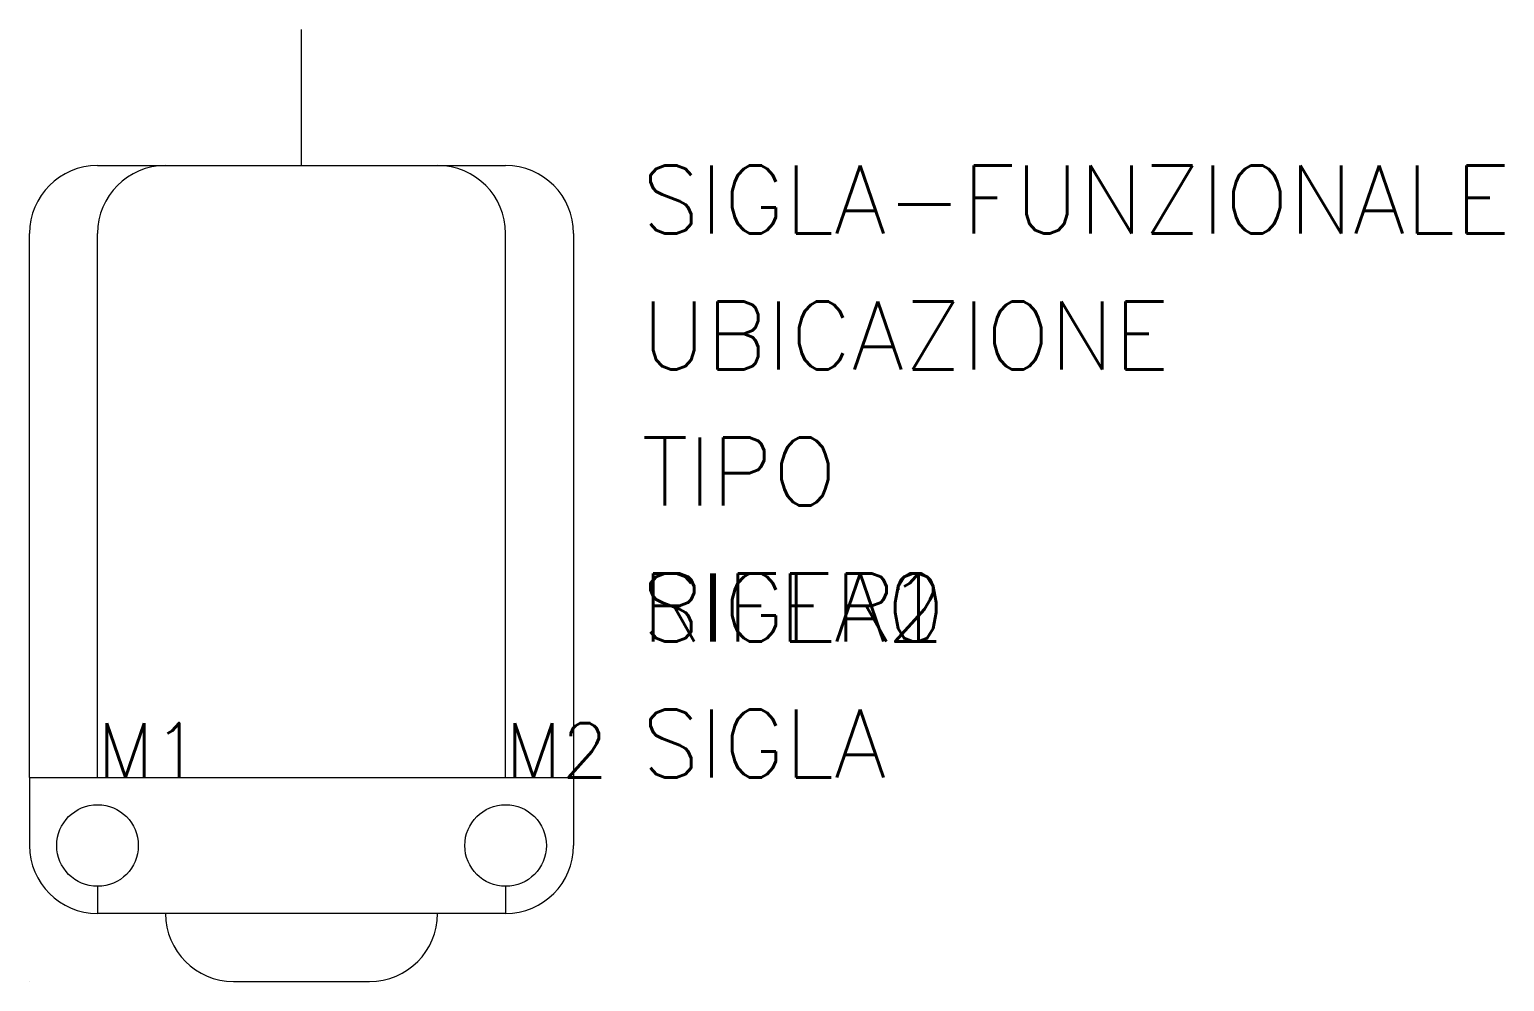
# Model space of a CAD drawing. Extents: x 0 to 54.2, y 0 to 35.
import ezdxf

# ---------------------------------------------------------------- set-up
doc = ezdxf.new("R2010")
doc.units = 0
doc.header["$LTSCALE"] = 4
doc.layers.get('0').update_dxf_attribs({"linetype": 'CONTINUOUS'})
doc.styles.get("Standard").update_dxf_attribs({"font": 'romans.shx'})

msp = doc.modelspace()

# ---------------------------------------------------------------- linework, layer by layer
for p, q in [((10, 30), (10, 35)), ((2.5, 30), (17.5, 30)), ((5, 30), (15, 30)), ((0, 7.5), (0, 27.5)), ((2.5, 7.5), (2.5, 27.5)), ((17.5, 7.5), (17.5, 27.5)), ((20, 27.5), (20, 7.5)), ((0, 7.5), (20, 7.5)), ((0, 7.5), (0, 5)), ((20, 7.5), (20, 5)), ((2.5, 3.5), (2.5, 2.5)), ((17.5, 3.5), (17.5, 2.5)), ((17.5, 2.5), (2.5, 2.5)), ((5, 2.5), (5, 2.5)), ((15, 2.5), (15, 2.5)), ((7.5, 0), (12.5, 0))]:
    msp.add_line(p, q)
for centre in [(2.5, 5), (17.5, 5)]:
    msp.add_circle(centre, 1.5)
for centre, start, end in [((2.5, 27.5), 90, 180), ((5, 27.5), 90, 180), ((15, 27.5), 0, 90), ((17.5, 27.5), 0, 90), ((2.5, 5), 180, 270), ((17.5, 5), 270, 0), ((7.5, 2.5), 180, 270), ((12.5, 2.5), 270, 0)]:
    msp.add_arc(centre, 2.5, start, end)

# ---------------------------------------------------------------- texts
at = {"color": 3}
for tag, p, s, flags in [('SIGLA-FUNZIONALE', (22.5, 27.5), '', 9), ('UBICAZIONE', (22.5, 22.5), '', 8), ('TIPO', (22.5, 17.5), '', 9), ('SIGLA0', (22.5, 12.5), '', 9), ('SIGLA1', (22.5, 12.5), '', 9), ('SIGLA2', (22.5, 12.5), '', 9), ('RIFER', (22.5, 12.5), 'RIFER ?', 8), ('SIGLA', (22.5, 7.5), 'SIGLA ?', 8)]:
    msp.add_attdef(tag, p, s, height=2.5, dxfattribs=dict(at, flags=flags))
at = {"color": 4, "flags": 8}
for tag, p in [('M1', (2.5, 7.5)), ('M2', (17.5, 7.5))]:
    msp.add_attdef(tag, p, '', height=2, dxfattribs=at)
at = {"flags": 9}
for tag, p, s, height in [('F1', (2.5, 2.5), '', 0.00001), ('F2', (17.5, 2.5), '', 0.00001), ('TIPOSIG', (0, 0), '3', 0.00000001), ('POSIZIONE', (0, 0), '', 0.00000001), ('P-TABELLA', (0, 0), '', 0.00000001), ('T-TABELLA', (0, 0), '', 0.00000001), ('H-TABELLA', (0, 0), '', 0.00000001), ('CODICE', (0, 0), '1xNNN', 0.00000001), ('NOTE1', (0, 0), '', 0.00000001), ('NOTE2', (0, 0), '', 0.00000001), ('DEN1', (0, 0), '', 0.00000001), ('DEN1-A', (0, 0), '', 0.00000001), ('DEN1-TRAD-ID', (0, 0), '', 0.00000001)]:
    msp.add_attdef(tag, p, s, height=height, dxfattribs=at)

doc.saveas('drawing.dxf')
